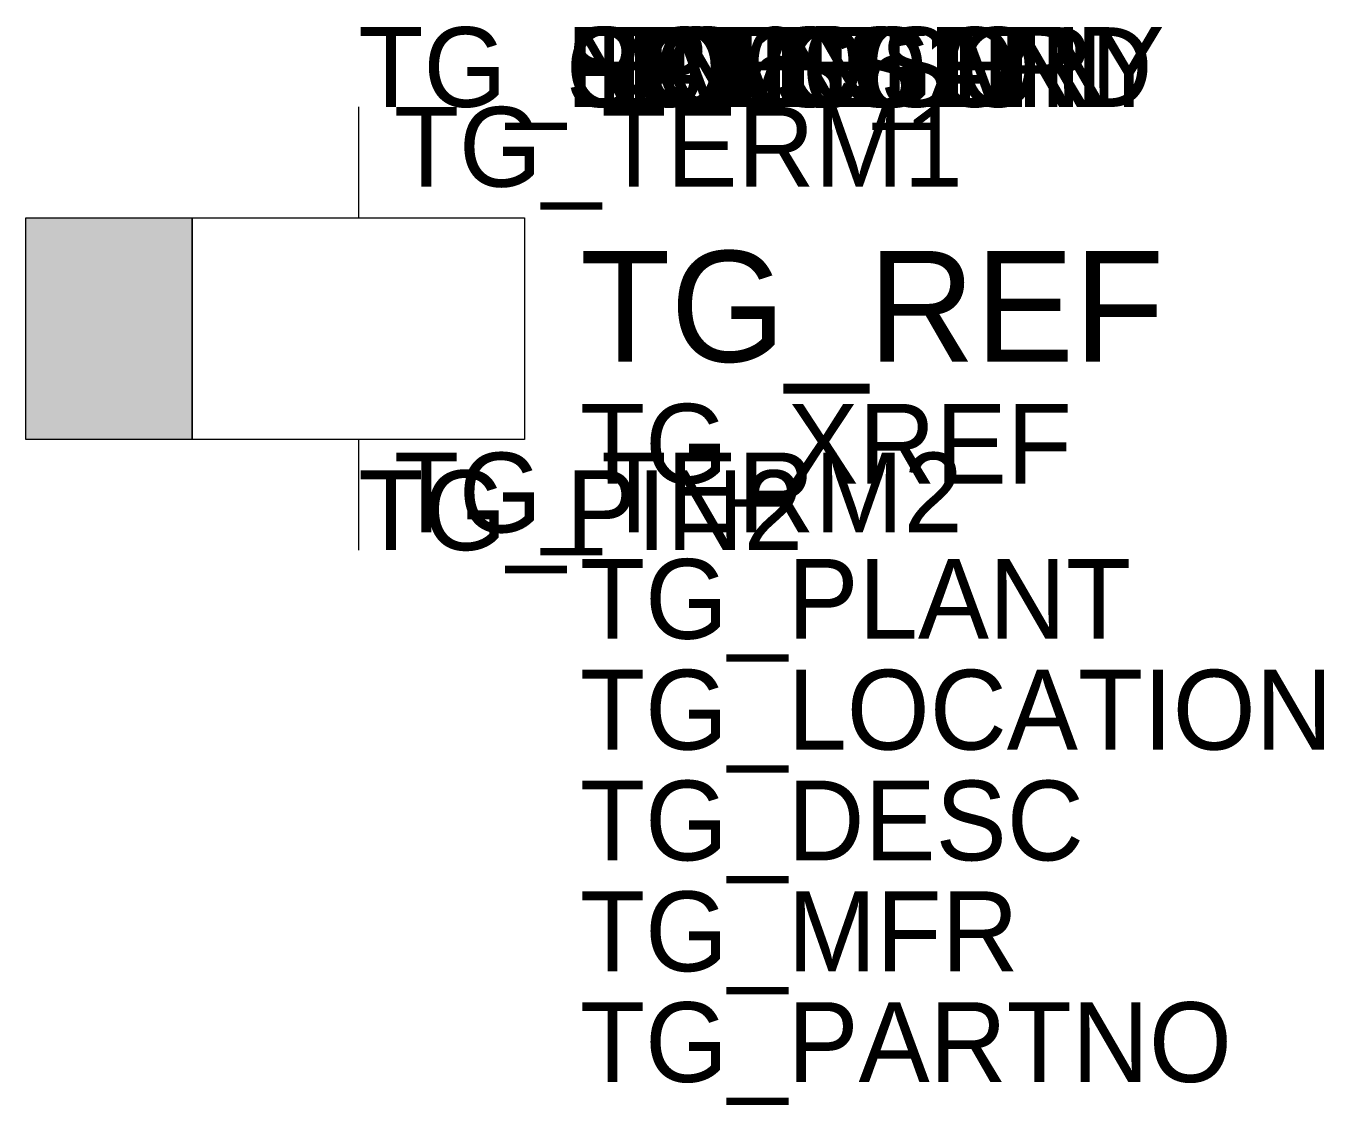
# Model space of a CAD drawing. Header units: millimetres. Extents: x -7.5 to 21.8, y -22.5 to 1.8.
import ezdxf

# ---------------------------------------------------------------- set-up
doc = ezdxf.new("R2010")
doc.units = ezdxf.units.MM

msp = doc.modelspace()

# ---------------------------------------------------------------- linework, layer by layer
for p, q in [((0, 0), (0, -2.5)), ((-7.5, -2.5), (-3.75, -2.5)), ((-7.5, -7.5), (-7.5, -2.5)), ((-3.75, -2.5), (3.75, -2.5)), ((-3.75, -7.5), (-3.75, -2.5)), ((-3.75, -2.5), (-3.75, -7.5)), ((3.75, -2.5), (3.75, -7.5)), ((-3.75, -7.5), (-7.5, -7.5)), ((3.75, -7.5), (-3.75, -7.5)), ((0, -7.5), (0, -10))]:
    msp.add_line(p, q)
msp.add_solid([(-7.5, -2.5), (-3.75, -2.5), (-7.5, -7.5), (-3.75, -7.5)])

# ---------------------------------------------------------------- texts
for tag, p, s, flags in [('TG_PIN1', (0, 0), 'N', 3), ('TG_SPEC', (0, 0), '1', 3), ('TG_STANDARD', (0, 0), 'IEC', 3), ('TG_CATEGORY', (0, 0), 'coils', 3), ('TG_CLASS', (0, 0), 'coil', 3), ('TG_ROLE', (0, 0), 'master', 3), ('TG_FUNCTION', (0, 0), 'delay_off', 3), ('TG_IEC60617', (0, 0), 'EN 60617-7 07-15-07', 3), ('TG_NAME_IT', (0, 0), 'Bobina di relè a rilascio ritardato', 3), ('TG_NAME_EN', (0, 0), 'Relay coil, slow releasing', 3), ('TG_LICENSE', (0, 0), 'CC0-1.0', 3), ('TG_PIN2', (0, -10), 'S', 3), ('TG_PLANT', (5, -12), '', 1), ('TG_LOCATION', (5, -14.5), '', 1), ('TG_DESC', (5, -17), '', 1), ('TG_MFR', (5, -19.5), '', 1), ('TG_PARTNO', (5, -22), '', 1)]:
    msp.add_attdef(tag, p, s, height=1.8, dxfattribs=dict(flags=flags))
for tag, p, s, height in [('TG_TERM1', (0.8, -1.8), 'A1', 1.8), ('TG_REF', (5, -5.75), '-K1', 2.5), ('TG_XREF', (5, -8.5), '', 1.8), ('TG_TERM2', (0.8, -9.6), 'A2', 1.8)]:
    msp.add_attdef(tag, p, s, height=height)

doc.saveas('drawing.dxf')
